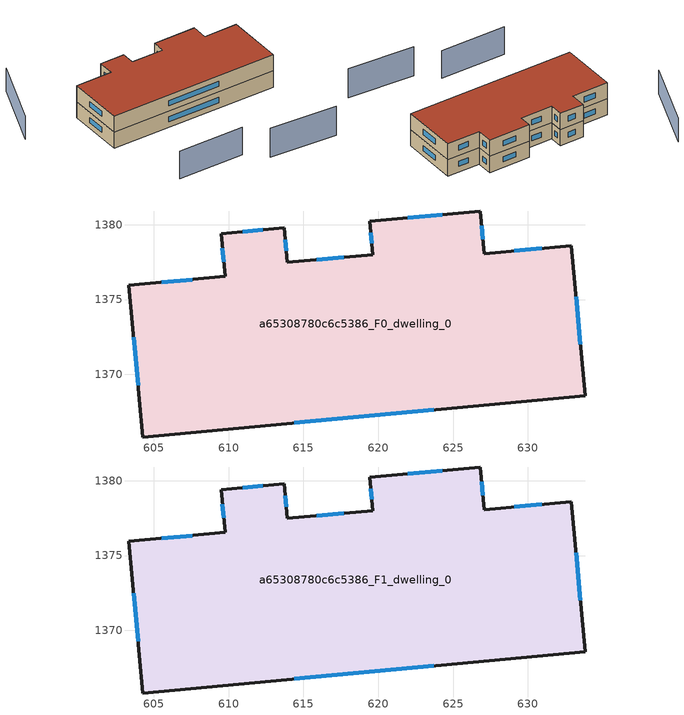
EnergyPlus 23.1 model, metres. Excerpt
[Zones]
a65308780c6c5386_F0_dwelling_0
 floor ground (EU_floor_Construction): 632.9,1378.61 633.84,1368.58 604.27,1365.82 603.32,1375.94 609.76,1376.54 609.49,1379.41 613.72,1379.8 613.94,1377.48 619.64,1378.01 619.43,1380.23 626.83,1380.92 627.09,1378.07 z0
 wall outside (EU_wall_Construction): 626.83,1380.92 619.43,1380.23 619.64,1378.01 613.94,1377.48 613.72,1379.8 609.49,1379.41 609.76,1376.54 603.32,1375.94 604.27,1365.82 633.84,1368.58 632.9,1378.61 627.09,1378.07 626.83,1380.92 z0:3
 window (EU_Window_Construction): 624.3,1380.69 621.96,1380.47 / 627,1379.05 626.92,1379.95 / 630.91,1378.43 629.08,1378.26 / 633.52,1372.01 633.22,1375.18 / 614.39,1366.76 623.72,1367.63 / 603.65,1372.48 603.95,1369.28 / 607.56,1376.34 605.53,1376.15 / 609.58,1378.43 609.67,1377.53 / 612.27,1379.67 610.94,1379.55 / 613.86,1378.28 613.79,1379.01 / 617.69,1377.83 615.89,1377.66 / 619.5,1379.47 619.57,1378.77 z1.03:1.97
a65308780c6c5386_F1_dwelling_0
 floor to a65308780c6c5386_F0_dwelling_0 (EU_floor_Construction): 632.9,1378.61 633.84,1368.58 604.27,1365.82 603.32,1375.94 609.76,1376.54 609.49,1379.41 613.72,1379.8 613.94,1377.48 619.64,1378.01 619.43,1380.23 626.83,1380.92 627.09,1378.07 z3
 wall outside (EU_wall_Construction): 626.83,1380.92 619.43,1380.23 619.64,1378.01 613.94,1377.48 613.72,1379.8 609.49,1379.41 609.76,1376.54 603.32,1375.94 604.27,1365.82 633.84,1368.58 632.9,1378.61 627.09,1378.07 626.83,1380.92 z3:6
 window (EU_Window_Construction): 624.3,1380.69 621.96,1380.47 / 627,1379.05 626.92,1379.95 / 630.91,1378.43 629.08,1378.26 / 633.52,1372.01 633.22,1375.18 / 614.39,1366.76 623.72,1367.63 / 603.65,1372.48 603.95,1369.28 / 607.56,1376.34 605.53,1376.15 / 609.58,1378.43 609.67,1377.53 / 612.27,1379.67 610.94,1379.55 / 613.86,1378.28 613.79,1379.01 / 617.69,1377.83 615.89,1377.66 / 619.5,1379.47 619.57,1378.77 z4.03:4.97
 roof outside (EU_roof_Construction): 633.84,1368.58 632.9,1378.61 627.09,1378.07 626.83,1380.92 619.43,1380.23 619.64,1378.01 613.94,1377.48 613.72,1379.8 609.49,1379.41 609.76,1376.54 603.32,1375.94 604.27,1365.82 z6
shading: 624.02,1352.03 635.83,1352.37 z0:5.4; 609.05,1353.69 620.66,1354.74 z0:5.1; 597.37,1387.64 593.55,1374.69 z0:4.3
[Building]
EU S2 Campaign: North Axis=0; Terrain=City; Solar Distribution=FullExterior
[Site:Location]
Cape.Town.Intl.AP: Latitude=-33.965; Longitude=18.602; Time Zone=2; Elevation=46
[SizingPeriod:WeatherFileDays]
AnnualSizingPeriod: Begin Month=1; Begin Day of Month=1; End Month=12; End Day of Month=31; Day of Week for Start Day=Monday; Use Weather File Daylight Saving Period=No; Use Weather File Rain and Snow Indicators=No
[MATERIAL]
EU_InternalMass_Material: Roughness=MediumRough; Thickness=0.1; Conductivity=1; Density=1800; Specific Heat=900; Thermal Absorptance=0.9; Solar Absorptance=0.7; Visible Absorptance=0.7
[MATERIAL:NOMASS] Roughness=MediumRough; Thermal Absorptance=0.9; Solar Absorptance=0.7; Visible Absorptance=0.7
Name | Thermal Resistance
EU_wall_NoMass | 0.493876
EU_roof_NoMass | 0.449382
EU_floor_NoMass | 1.25
[WINDOWMATERIAL:SIMPLEGLAZINGSYSTEM]
EU_Window_SimpleGlazing: UFactor=4.4; Solar Heat Gain Coefficient=0.85; Visible Transmittance=0.85
[CONSTRUCTION]
EU_wall_Construction: EU_wall_NoMass
EU_roof_Construction: EU_roof_NoMass
EU_floor_Construction: EU_floor_NoMass
EU_Window_Construction: EU_Window_SimpleGlazing
EU_InternalMass_Construction: EU_InternalMass_Material
[ZONE] Type=1; Multiplier=1; Ceiling Height=autocalculate; Volume=1012.39; Floor Area=autocalculate; Part of Total Floor Area=Yes
a65308780c6c5386_F0_dwelling_0; a65308780c6c5386_F1_dwelling_0
[INTERNALMASS] Construction=EU_InternalMass_Construction; Surface Area=337.464
Name | Zone or ZoneList
a65308780c6c5386_F0_dwelling_0_EU_InternalMass | a65308780c6c5386_F0_dwelling_0
a65308780c6c5386_F1_dwelling_0_EU_InternalMass | a65308780c6c5386_F1_dwelling_0
[OTHEREQUIPMENT] Fuel Type=Electricity; Design Level Calculation Method=Watts/Area; Power per Zone Floor Area=1; Fraction Latent=0; Fraction Radiant=0; Fraction Lost=0; Carbon Dioxide Generation Rate=0; EndUse Subcategory=EU_Step8_InternalGains
Name | Zone or ZoneList or Space or SpaceList | Schedule
EU_Step8_InternalGain_a65308780c6c5386_F0_dwelling_0_f000 | a65308780c6c5386_F0_dwelling_0 | EU_Step8_GainSchedule_a65308780c6c5386_F0_dwelling_0_f000
EU_Step8_InternalGain_a65308780c6c5386_F1_dwelling_0_f000 | a65308780c6c5386_F1_dwelling_0 | EU_Step8_GainSchedule_a65308780c6c5386_F1_dwelling_0_f000
[ZONEVENTILATION:DESIGNFLOWRATE] Schedule=EU_AlwaysOn; Design Flow Rate Calculation Method=AirChanges/Hour; Air Changes per Hour=0.64; Ventilation Type=Natural; Fan Pressure Rise=0; Fan Total Efficiency=1; Constant Term Coefficient=1; Temperature Term Coefficient=0; Velocity Term Coefficient=0; Velocity Squared Term Coefficient=0; Minimum Indoor Temperature=-100; Maximum Indoor Temperature=100; Delta Temperature=-100; Minimum Outdoor Temperature=-100; Maximum Outdoor Temperature=100; Maximum Wind Speed=40
Name | Zone or ZoneList or Space or SpaceList
EU_ConstantAir_a65308780c6c5386_F0_dwelling_0 | a65308780c6c5386_F0_dwelling_0
EU_ConstantAir_a65308780c6c5386_F1_dwelling_0 | a65308780c6c5386_F1_dwelling_0
[HVACTEMPLATE:THERMOSTAT] Constant Heating Setpoint=20; Constant Cooling Setpoint=50
EU_HeatOnly_a65308780c6c5386_F0_dwelling_0; EU_HeatOnly_a65308780c6c5386_F1_dwelling_0
[HVACTEMPLATE:ZONE:IDEALLOADSAIRSYSTEM] System Availability Schedule=EU_AlwaysOn; Maximum Heating Supply Air Temperature=50; Minimum Cooling Supply Air Temperature=13; Maximum Heating Supply Air Humidity Ratio=0.0156; Minimum Cooling Supply Air Humidity Ratio=0.0077; Heating Limit=NoLimit; Cooling Limit=NoLimit; Heating Availability Schedule=EU_AlwaysOn; Cooling Availability Schedule=EU_CoolingOff; Dehumidification Control Type=ConstantSensibleHeatRatio; Cooling Sensible Heat Ratio=0.7; Dehumidification Setpoint=60; Humidification Control Type=None; Humidification Setpoint=30; Outdoor Air Method=None; Outdoor Air Flow Rate per Person=0.00944; Outdoor Air Flow Rate per Zone Floor Area=0; Outdoor Air Flow Rate per Zone=0; Demand Controlled Ventilation Type=None; Outdoor Air Economizer Type=NoEconomizer; Heat Recovery Type=None; Sensible Heat Recovery Effectiveness=0.7; Latent Heat Recovery Effectiveness=0.65
Name | Template Thermostat
a65308780c6c5386_F0_dwelling_0 | EU_HeatOnly_a65308780c6c5386_F0_dwelling_0
a65308780c6c5386_F1_dwelling_0 | EU_HeatOnly_a65308780c6c5386_F1_dwelling_0
[SIZING:ZONE] Zone Cooling Design Supply Air Temperature Input Method=SupplyAirTemperature; Zone Cooling Design Supply Air Temperature=13; Zone Heating Design Supply Air Temperature Input Method=SupplyAirTemperature; Zone Heating Design Supply Air Temperature=50; Zone Cooling Design Supply Air Humidity Ratio=0.008; Zone Heating Design Supply Air Humidity Ratio=0.008; Cooling Design Air Flow Method=DesignDay; Cooling Design Air Flow Rate=0; Cooling Minimum Air Flow per Zone Floor Area=0.000762; Cooling Minimum Air Flow=0; Cooling Minimum Air Flow Fraction=0.2; Heating Design Air Flow Method=DesignDay; Heating Design Air Flow Rate=0; Heating Maximum Air Flow per Zone Floor Area=0.002032; Heating Maximum Air Flow=0.141576; Heating Maximum Air Flow Fraction=0.3; Account for Dedicated Outdoor Air System=No; Dedicated Outdoor Air System Control Strategy=NeutralSupplyAir; Dedicated Outdoor Air Low Setpoint Temperature for Design=autosize; Dedicated Outdoor Air High Setpoint Temperature for Design=autosize; Zone Load Sizing Method=Sensible Load Only No Latent Load; Zone Latent Cooling Design Supply Air Humidity Ratio Input Method=HumidityRatioDifference; Zone Cooling Design Supply Air Humidity Ratio Difference=0.005; Zone Latent Heating Design Supply Air Humidity Ratio Input Method=HumidityRatioDifference; Zone Humidification Design Supply Air Humidity Ratio Difference=0.005
a65308780c6c5386_F0_dwelling_0; a65308780c6c5386_F1_dwelling_0
[SCHEDULE:CONSTANT]
Name | Hourly Value
EU_AlwaysOn | 1
EU_CoolingOff | 0
[SCHEDULE:FILE] Column Number=1; Rows to Skip at Top=0; Number of Hours of Data=8760; Column Separator=Comma; Interpolate to Timestep=No; Minutes per Item=60; Adjust Schedule for Daylight Savings=Yes
Name | File
EU_Step8_GainSchedule_a65308780c6c5386_F0_dwelling_0_f000 | ../../schedules/a65308780c6c5386/a65308780c6c5386_F0_dwelling_0_f000_gain.csv
EU_Step8_GainSchedule_a65308780c6c5386_F1_dwelling_0_f000 | ../../schedules/a65308780c6c5386/a65308780c6c5386_F1_dwelling_0_f000_gain.csv
